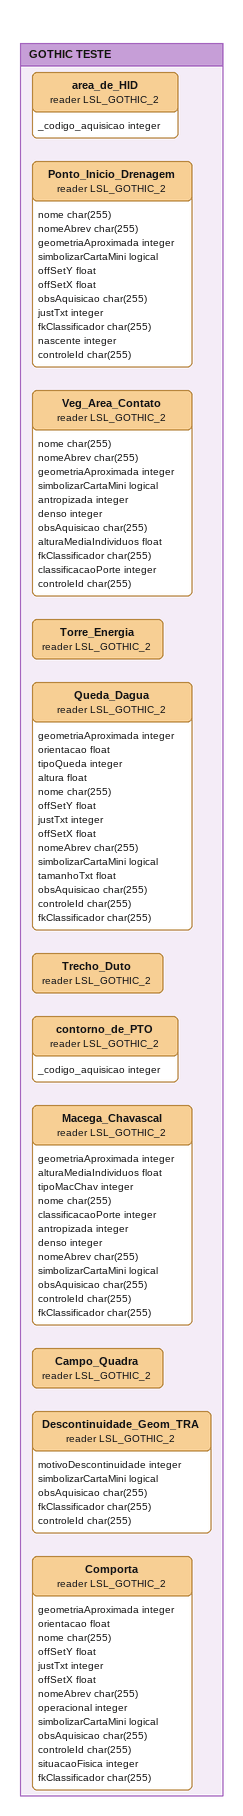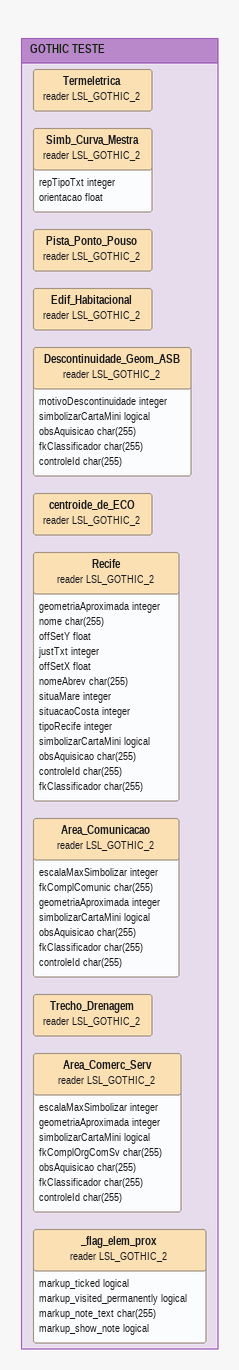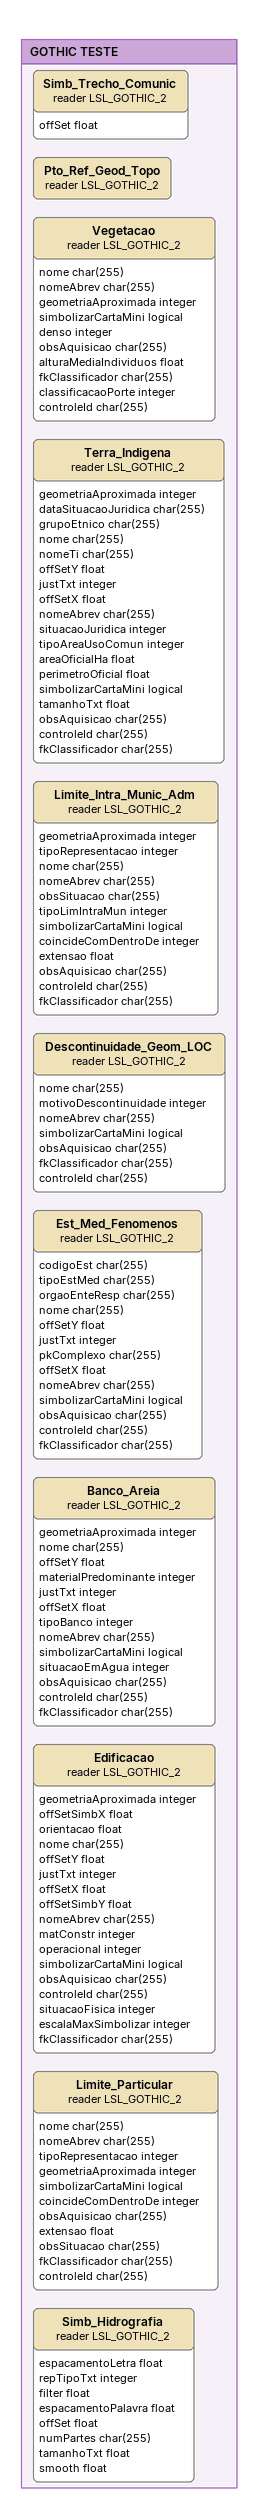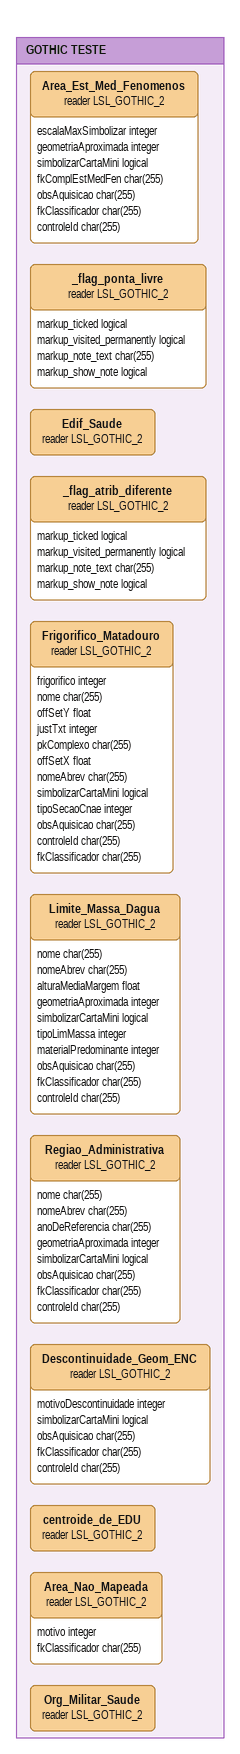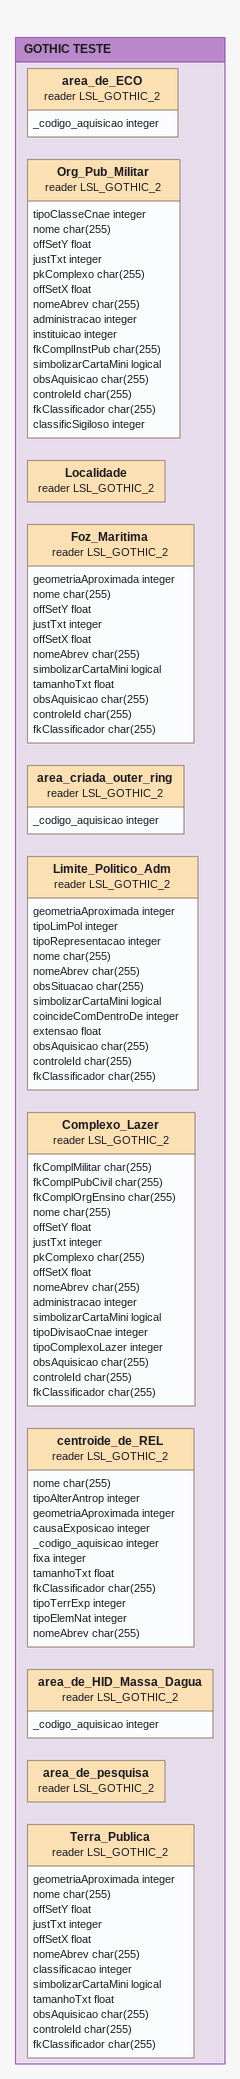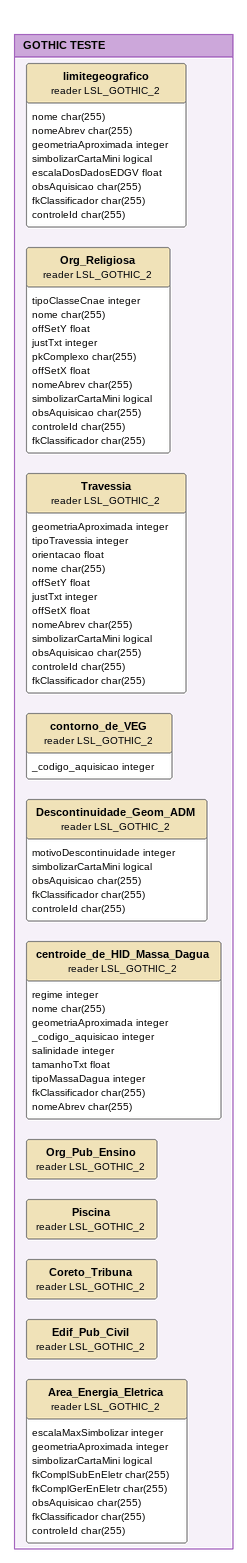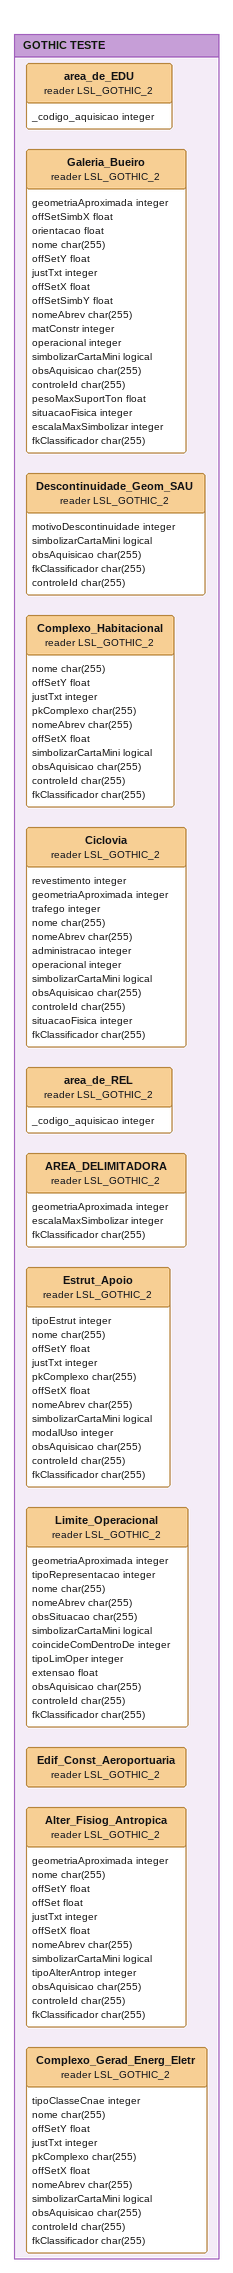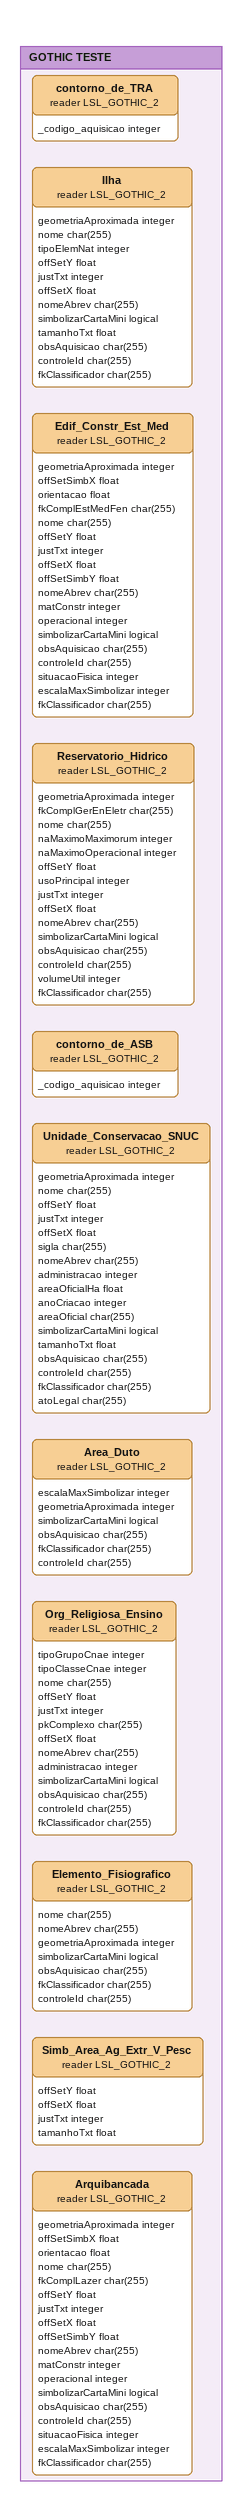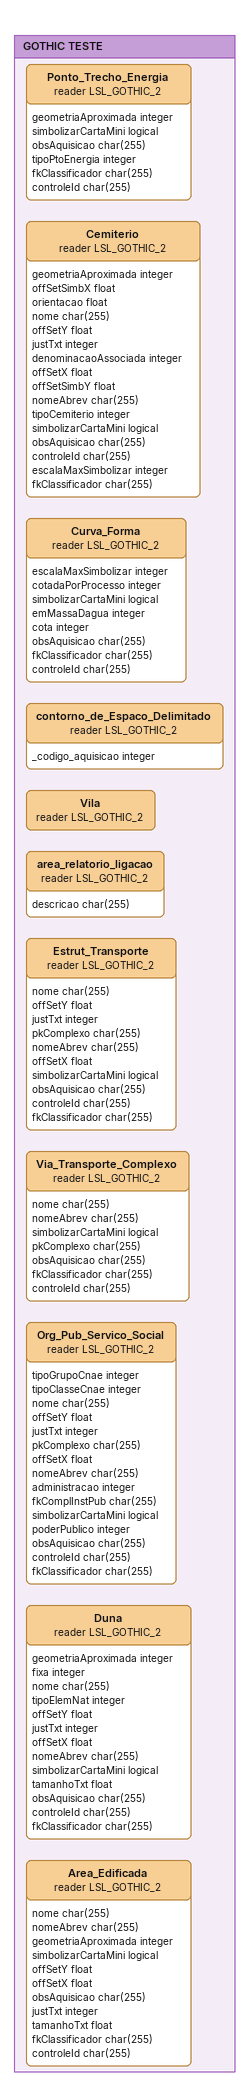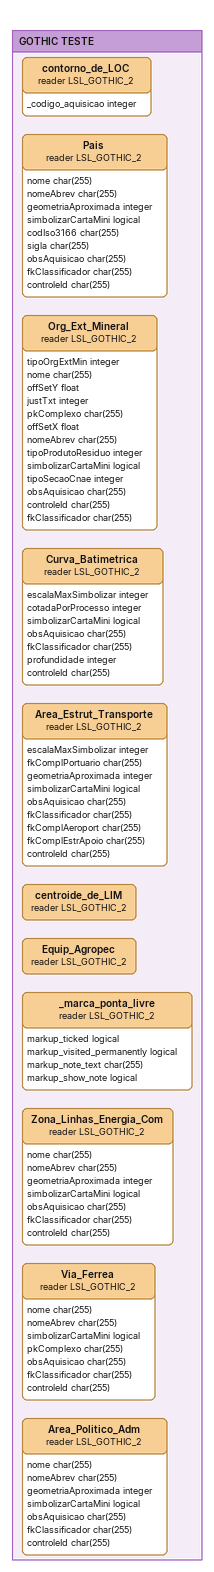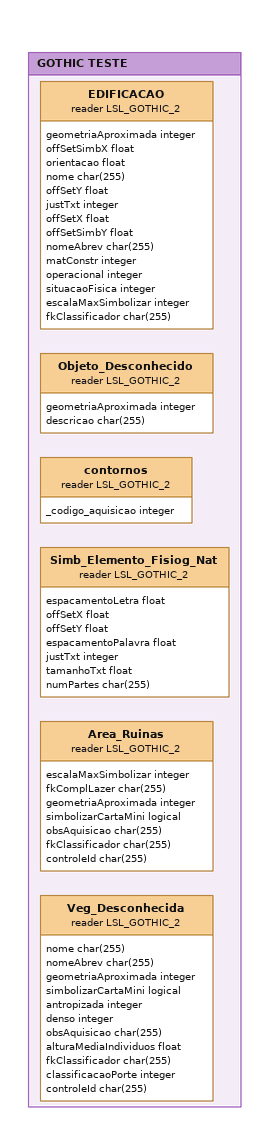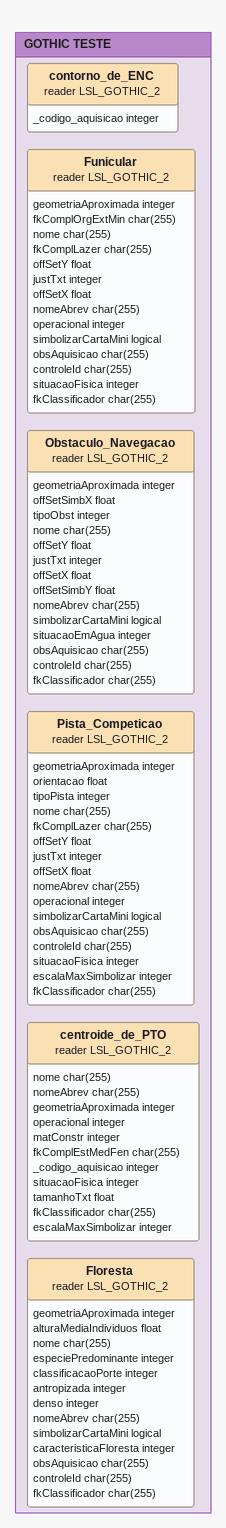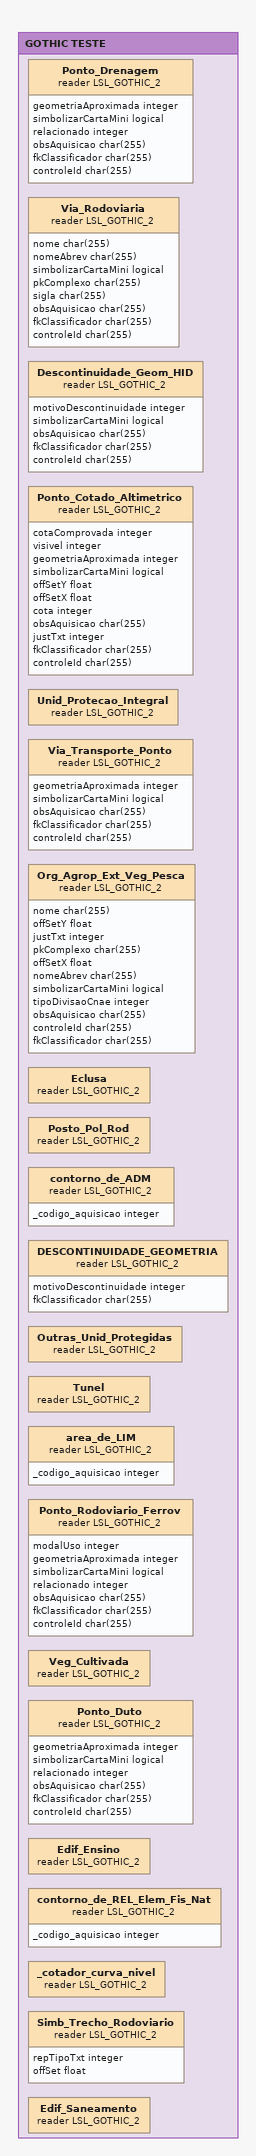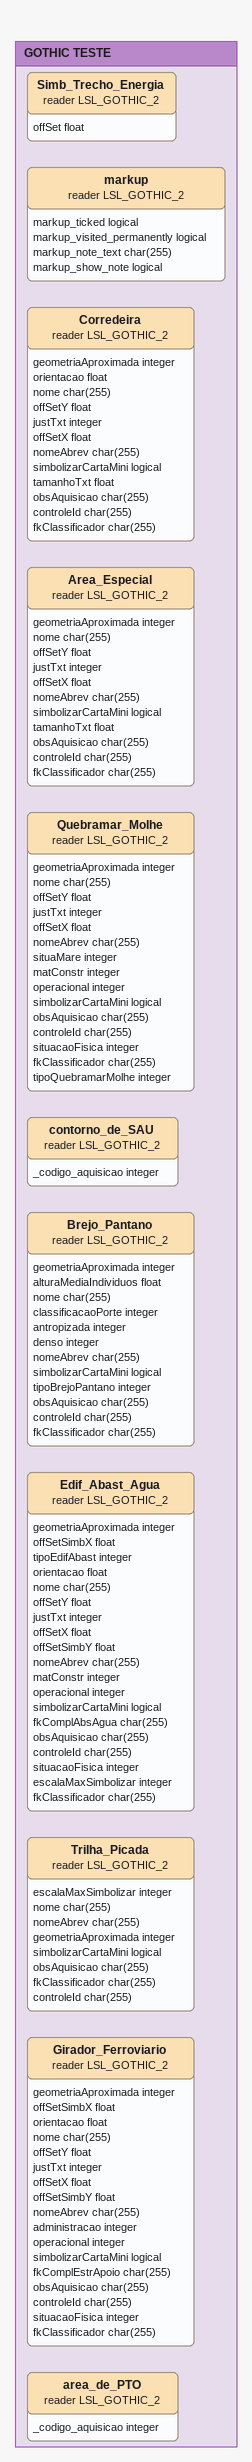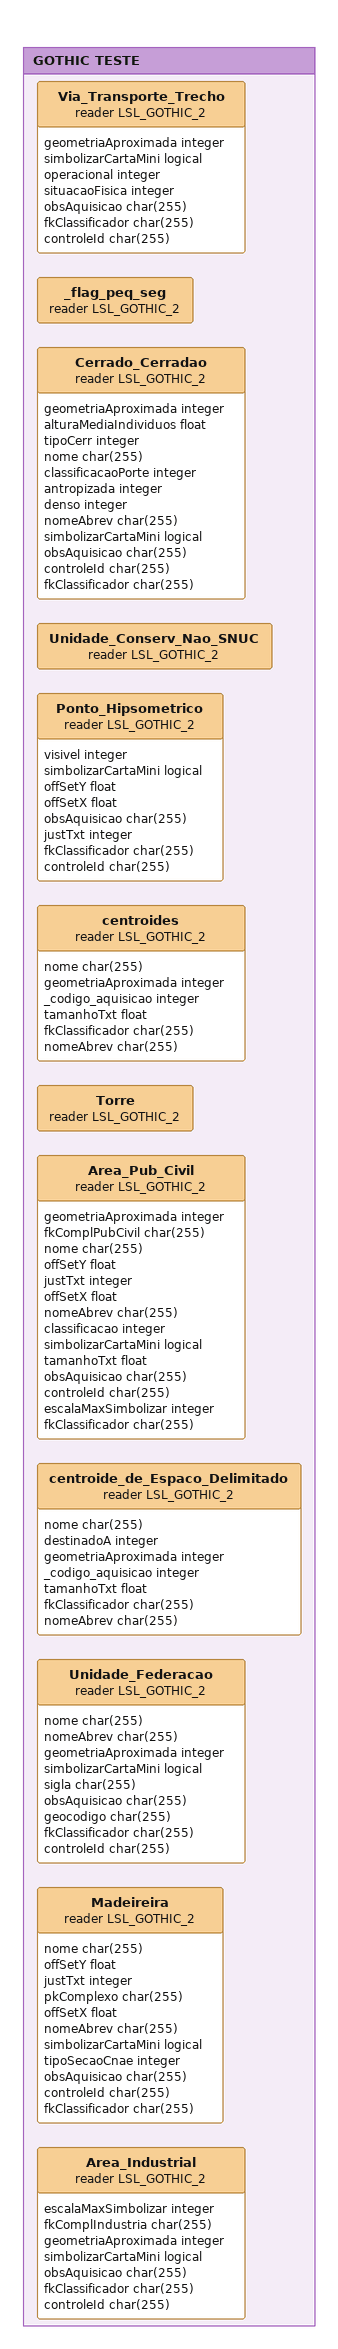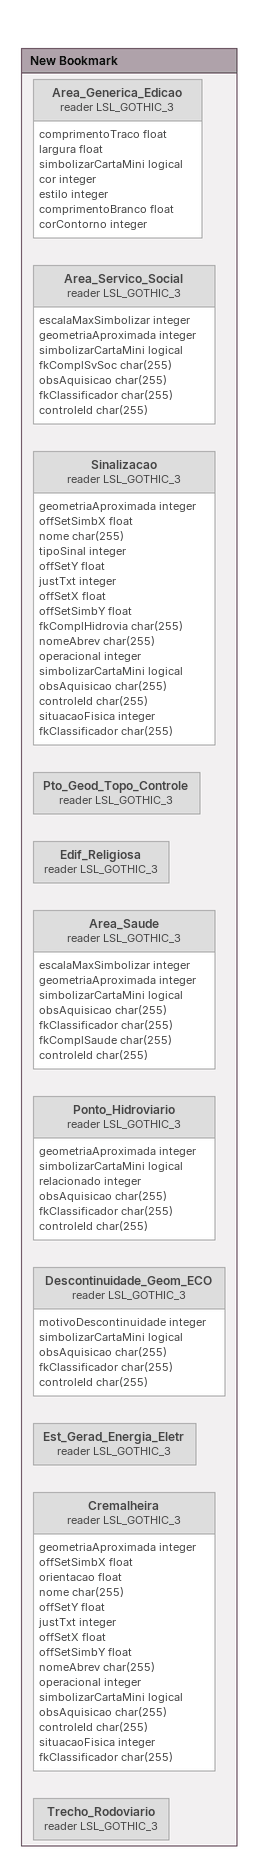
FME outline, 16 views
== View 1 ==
Bookmark: GOTHIC TESTE
area_de_HID (reader LSL_GOTHIC_2)
    attributes: _codigo_aquisicao integer
Ponto_Inicio_Drenagem (reader LSL_GOTHIC_2)
    attributes: nome char(255), nomeAbrev char(255), geometriaAproximada integer, simbolizarCartaMini logical, offSetY float, offSetX float, obsAquisicao char(255), justTxt integer, fkClassificador char(255), nascente integer, controleId char(255)
Veg_Area_Contato (reader LSL_GOTHIC_2)
    attributes: nome char(255), nomeAbrev char(255), geometriaAproximada integer, simbolizarCartaMini logical, antropizada integer, denso integer, obsAquisicao char(255), alturaMediaIndividuos float, fkClassificador char(255), classificacaoPorte integer, controleId char(255)
Torre_Energia (reader LSL_GOTHIC_2)
Queda_Dagua (reader LSL_GOTHIC_2)
    attributes: geometriaAproximada integer, orientacao float, tipoQueda integer, altura float, nome char(255), offSetY float, justTxt integer, offSetX float, nomeAbrev char(255), simbolizarCartaMini logical, tamanhoTxt float, obsAquisicao char(255), controleId char(255), fkClassificador char(255)
Trecho_Duto (reader LSL_GOTHIC_2)
contorno_de_PTO (reader LSL_GOTHIC_2)
    attributes: _codigo_aquisicao integer
Macega_Chavascal (reader LSL_GOTHIC_2)
    attributes: geometriaAproximada integer, alturaMediaIndividuos float, tipoMacChav integer, nome char(255), classificacaoPorte integer, antropizada integer, denso integer, nomeAbrev char(255), simbolizarCartaMini logical, obsAquisicao char(255), controleId char(255), fkClassificador char(255)
Campo_Quadra (reader LSL_GOTHIC_2)
Descontinuidade_Geom_TRA (reader LSL_GOTHIC_2)
    attributes: motivoDescontinuidade integer, simbolizarCartaMini logical, obsAquisicao char(255), fkClassificador char(255), controleId char(255)
Comporta (reader LSL_GOTHIC_2)
    attributes: geometriaAproximada integer, orientacao float, nome char(255), offSetY float, justTxt integer, offSetX float, nomeAbrev char(255), operacional integer, simbolizarCartaMini logical, obsAquisicao char(255), controleId char(255), situacaoFisica integer, fkClassificador char(255)

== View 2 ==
Bookmark: GOTHIC TESTE
Termeletrica (reader LSL_GOTHIC_2)
Simb_Curva_Mestra (reader LSL_GOTHIC_2)
    attributes: repTipoTxt integer, orientacao float
Pista_Ponto_Pouso (reader LSL_GOTHIC_2)
Edif_Habitacional (reader LSL_GOTHIC_2)
Descontinuidade_Geom_ASB (reader LSL_GOTHIC_2)
    attributes: motivoDescontinuidade integer, simbolizarCartaMini logical, obsAquisicao char(255), fkClassificador char(255), controleId char(255)
centroide_de_ECO (reader LSL_GOTHIC_2)
Recife (reader LSL_GOTHIC_2)
    attributes: geometriaAproximada integer, nome char(255), offSetY float, justTxt integer, offSetX float, nomeAbrev char(255), situaMare integer, situacaoCosta integer, tipoRecife integer, simbolizarCartaMini logical, obsAquisicao char(255), controleId char(255), fkClassificador char(255)
Area_Comunicacao (reader LSL_GOTHIC_2)
    attributes: escalaMaxSimbolizar integer, fkComplComunic char(255), geometriaAproximada integer, simbolizarCartaMini logical, obsAquisicao char(255), fkClassificador char(255), controleId char(255)
Trecho_Drenagem (reader LSL_GOTHIC_2)
Area_Comerc_Serv (reader LSL_GOTHIC_2)
    attributes: escalaMaxSimbolizar integer, geometriaAproximada integer, simbolizarCartaMini logical, fkComplOrgComSv char(255), obsAquisicao char(255), fkClassificador char(255), controleId char(255)
_flag_elem_prox (reader LSL_GOTHIC_2)
    attributes: markup_ticked logical, markup_visited_permanently logical, markup_note_text char(255), markup_show_note logical

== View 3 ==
Bookmark: GOTHIC TESTE
Simb_Trecho_Comunic (reader LSL_GOTHIC_2)
    attributes: offSet float
Pto_Ref_Geod_Topo (reader LSL_GOTHIC_2)
Vegetacao (reader LSL_GOTHIC_2)
    attributes: nome char(255), nomeAbrev char(255), geometriaAproximada integer, simbolizarCartaMini logical, denso integer, obsAquisicao char(255), alturaMediaIndividuos float, fkClassificador char(255), classificacaoPorte integer, controleId char(255)
Terra_Indigena (reader LSL_GOTHIC_2)
    attributes: geometriaAproximada integer, dataSituacaoJuridica char(255), grupoEtnico char(255), nome char(255), nomeTi char(255), offSetY float, justTxt integer, offSetX float, nomeAbrev char(255), situacaoJuridica integer, tipoAreaUsoComun integer, areaOficialHa float, perimetroOficial float, simbolizarCartaMini logical, tamanhoTxt float, obsAquisicao char(255), controleId char(255), fkClassificador char(255)
Limite_Intra_Munic_Adm (reader LSL_GOTHIC_2)
    attributes: geometriaAproximada integer, tipoRepresentacao integer, nome char(255), nomeAbrev char(255), obsSituacao char(255), tipoLimIntraMun integer, simbolizarCartaMini logical, coincideComDentroDe integer, extensao float, obsAquisicao char(255), controleId char(255), fkClassificador char(255)
Descontinuidade_Geom_LOC (reader LSL_GOTHIC_2)
    attributes: nome char(255), motivoDescontinuidade integer, nomeAbrev char(255), simbolizarCartaMini logical, obsAquisicao char(255), fkClassificador char(255), controleId char(255)
Est_Med_Fenomenos (reader LSL_GOTHIC_2)
    attributes: codigoEst char(255), tipoEstMed char(255), orgaoEnteResp char(255), nome char(255), offSetY float, justTxt integer, pkComplexo char(255), offSetX float, nomeAbrev char(255), simbolizarCartaMini logical, obsAquisicao char(255), controleId char(255), fkClassificador char(255)
Banco_Areia (reader LSL_GOTHIC_2)
    attributes: geometriaAproximada integer, nome char(255), offSetY float, materialPredominante integer, justTxt integer, offSetX float, tipoBanco integer, nomeAbrev char(255), simbolizarCartaMini logical, situacaoEmAgua integer, obsAquisicao char(255), controleId char(255), fkClassificador char(255)
Edificacao (reader LSL_GOTHIC_2)
    attributes: geometriaAproximada integer, offSetSimbX float, orientacao float, nome char(255), offSetY float, justTxt integer, offSetX float, offSetSimbY float, nomeAbrev char(255), matConstr integer, operacional integer, simbolizarCartaMini logical, obsAquisicao char(255), controleId char(255), situacaoFisica integer, escalaMaxSimbolizar integer, fkClassificador char(255)
Limite_Particular (reader LSL_GOTHIC_2)
    attributes: nome char(255), nomeAbrev char(255), tipoRepresentacao integer, geometriaAproximada integer, simbolizarCartaMini logical, coincideComDentroDe integer, obsAquisicao char(255), extensao float, obsSituacao char(255), fkClassificador char(255), controleId char(255)
Simb_Hidrografia (reader LSL_GOTHIC_2)
    attributes: espacamentoLetra float, repTipoTxt integer, filter float, espacamentoPalavra float, offSet float, numPartes char(255), tamanhoTxt float, smooth float

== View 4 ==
Bookmark: GOTHIC TESTE
Area_Est_Med_Fenomenos (reader LSL_GOTHIC_2)
    attributes: escalaMaxSimbolizar integer, geometriaAproximada integer, simbolizarCartaMini logical, fkComplEstMedFen char(255), obsAquisicao char(255), fkClassificador char(255), controleId char(255)
_flag_ponta_livre (reader LSL_GOTHIC_2)
    attributes: markup_ticked logical, markup_visited_permanently logical, markup_note_text char(255), markup_show_note logical
Edif_Saude (reader LSL_GOTHIC_2)
_flag_atrib_diferente (reader LSL_GOTHIC_2)
    attributes: markup_ticked logical, markup_visited_permanently logical, markup_note_text char(255), markup_show_note logical
Frigorifico_Matadouro (reader LSL_GOTHIC_2)
    attributes: frigorifico integer, nome char(255), offSetY float, justTxt integer, pkComplexo char(255), offSetX float, nomeAbrev char(255), simbolizarCartaMini logical, tipoSecaoCnae integer, obsAquisicao char(255), controleId char(255), fkClassificador char(255)
Limite_Massa_Dagua (reader LSL_GOTHIC_2)
    attributes: nome char(255), nomeAbrev char(255), alturaMediaMargem float, geometriaAproximada integer, simbolizarCartaMini logical, tipoLimMassa integer, materialPredominante integer, obsAquisicao char(255), fkClassificador char(255), controleId char(255)
Regiao_Administrativa (reader LSL_GOTHIC_2)
    attributes: nome char(255), nomeAbrev char(255), anoDeReferencia char(255), geometriaAproximada integer, simbolizarCartaMini logical, obsAquisicao char(255), fkClassificador char(255), controleId char(255)
Descontinuidade_Geom_ENC (reader LSL_GOTHIC_2)
    attributes: motivoDescontinuidade integer, simbolizarCartaMini logical, obsAquisicao char(255), fkClassificador char(255), controleId char(255)
centroide_de_EDU (reader LSL_GOTHIC_2)
Area_Nao_Mapeada (reader LSL_GOTHIC_2)
    attributes: motivo integer, fkClassificador char(255)
Org_Militar_Saude (reader LSL_GOTHIC_2)

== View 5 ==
Bookmark: GOTHIC TESTE
area_de_ECO (reader LSL_GOTHIC_2)
    attributes: _codigo_aquisicao integer
Org_Pub_Militar (reader LSL_GOTHIC_2)
    attributes: tipoClasseCnae integer, nome char(255), offSetY float, justTxt integer, pkComplexo char(255), offSetX float, nomeAbrev char(255), administracao integer, instituicao integer, fkComplInstPub char(255), simbolizarCartaMini logical, obsAquisicao char(255), controleId char(255), fkClassificador char(255), classificSigiloso integer
Localidade (reader LSL_GOTHIC_2)
Foz_Maritima (reader LSL_GOTHIC_2)
    attributes: geometriaAproximada integer, nome char(255), offSetY float, justTxt integer, offSetX float, nomeAbrev char(255), simbolizarCartaMini logical, tamanhoTxt float, obsAquisicao char(255), controleId char(255), fkClassificador char(255)
area_criada_outer_ring (reader LSL_GOTHIC_2)
    attributes: _codigo_aquisicao integer
Limite_Politico_Adm (reader LSL_GOTHIC_2)
    attributes: geometriaAproximada integer, tipoLimPol integer, tipoRepresentacao integer, nome char(255), nomeAbrev char(255), obsSituacao char(255), simbolizarCartaMini logical, coincideComDentroDe integer, extensao float, obsAquisicao char(255), controleId char(255), fkClassificador char(255)
Complexo_Lazer (reader LSL_GOTHIC_2)
    attributes: fkComplMilitar char(255), fkComplPubCivil char(255), fkComplOrgEnsino char(255), nome char(255), offSetY float, justTxt integer, pkComplexo char(255), offSetX float, nomeAbrev char(255), administracao integer, simbolizarCartaMini logical, tipoDivisaoCnae integer, tipoComplexoLazer integer, obsAquisicao char(255), controleId char(255), fkClassificador char(255)
centroide_de_REL (reader LSL_GOTHIC_2)
    attributes: nome char(255), tipoAlterAntrop integer, geometriaAproximada integer, causaExposicao integer, _codigo_aquisicao integer, fixa integer, tamanhoTxt float, fkClassificador char(255), tipoTerrExp integer, tipoElemNat integer, nomeAbrev char(255)
area_de_HID_Massa_Dagua (reader LSL_GOTHIC_2)
    attributes: _codigo_aquisicao integer
area_de_pesquisa (reader LSL_GOTHIC_2)
Terra_Publica (reader LSL_GOTHIC_2)
    attributes: geometriaAproximada integer, nome char(255), offSetY float, justTxt integer, offSetX float, nomeAbrev char(255), classificacao integer, simbolizarCartaMini logical, tamanhoTxt float, obsAquisicao char(255), controleId char(255), fkClassificador char(255)

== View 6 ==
Bookmark: GOTHIC TESTE
limitegeografico (reader LSL_GOTHIC_2)
    attributes: nome char(255), nomeAbrev char(255), geometriaAproximada integer, simbolizarCartaMini logical, escalaDosDadosEDGV float, obsAquisicao char(255), fkClassificador char(255), controleId char(255)
Org_Religiosa (reader LSL_GOTHIC_2)
    attributes: tipoClasseCnae integer, nome char(255), offSetY float, justTxt integer, pkComplexo char(255), offSetX float, nomeAbrev char(255), simbolizarCartaMini logical, obsAquisicao char(255), controleId char(255), fkClassificador char(255)
Travessia (reader LSL_GOTHIC_2)
    attributes: geometriaAproximada integer, tipoTravessia integer, orientacao float, nome char(255), offSetY float, justTxt integer, offSetX float, nomeAbrev char(255), simbolizarCartaMini logical, obsAquisicao char(255), controleId char(255), fkClassificador char(255)
contorno_de_VEG (reader LSL_GOTHIC_2)
    attributes: _codigo_aquisicao integer
Descontinuidade_Geom_ADM (reader LSL_GOTHIC_2)
    attributes: motivoDescontinuidade integer, simbolizarCartaMini logical, obsAquisicao char(255), fkClassificador char(255), controleId char(255)
centroide_de_HID_Massa_Dagua (reader LSL_GOTHIC_2)
    attributes: regime integer, nome char(255), geometriaAproximada integer, _codigo_aquisicao integer, salinidade integer, tamanhoTxt float, tipoMassaDagua integer, fkClassificador char(255), nomeAbrev char(255)
Org_Pub_Ensino (reader LSL_GOTHIC_2)
Piscina (reader LSL_GOTHIC_2)
Coreto_Tribuna (reader LSL_GOTHIC_2)
Edif_Pub_Civil (reader LSL_GOTHIC_2)
Area_Energia_Eletrica (reader LSL_GOTHIC_2)
    attributes: escalaMaxSimbolizar integer, geometriaAproximada integer, simbolizarCartaMini logical, fkComplSubEnEletr char(255), fkComplGerEnEletr char(255), obsAquisicao char(255), fkClassificador char(255), controleId char(255)

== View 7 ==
Bookmark: GOTHIC TESTE
area_de_EDU (reader LSL_GOTHIC_2)
    attributes: _codigo_aquisicao integer
Galeria_Bueiro (reader LSL_GOTHIC_2)
    attributes: geometriaAproximada integer, offSetSimbX float, orientacao float, nome char(255), offSetY float, justTxt integer, offSetX float, offSetSimbY float, nomeAbrev char(255), matConstr integer, operacional integer, simbolizarCartaMini logical, obsAquisicao char(255), controleId char(255), pesoMaxSuportTon float, situacaoFisica integer, escalaMaxSimbolizar integer, fkClassificador char(255)
Descontinuidade_Geom_SAU (reader LSL_GOTHIC_2)
    attributes: motivoDescontinuidade integer, simbolizarCartaMini logical, obsAquisicao char(255), fkClassificador char(255), controleId char(255)
Complexo_Habitacional (reader LSL_GOTHIC_2)
    attributes: nome char(255), offSetY float, justTxt integer, pkComplexo char(255), nomeAbrev char(255), offSetX float, simbolizarCartaMini logical, obsAquisicao char(255), controleId char(255), fkClassificador char(255)
Ciclovia (reader LSL_GOTHIC_2)
    attributes: revestimento integer, geometriaAproximada integer, trafego integer, nome char(255), nomeAbrev char(255), administracao integer, operacional integer, simbolizarCartaMini logical, obsAquisicao char(255), controleId char(255), situacaoFisica integer, fkClassificador char(255)
area_de_REL (reader LSL_GOTHIC_2)
    attributes: _codigo_aquisicao integer
AREA_DELIMITADORA (reader LSL_GOTHIC_2)
    attributes: geometriaAproximada integer, escalaMaxSimbolizar integer, fkClassificador char(255)
Estrut_Apoio (reader LSL_GOTHIC_2)
    attributes: tipoEstrut integer, nome char(255), offSetY float, justTxt integer, pkComplexo char(255), offSetX float, nomeAbrev char(255), simbolizarCartaMini logical, modalUso integer, obsAquisicao char(255), controleId char(255), fkClassificador char(255)
Limite_Operacional (reader LSL_GOTHIC_2)
    attributes: geometriaAproximada integer, tipoRepresentacao integer, nome char(255), nomeAbrev char(255), obsSituacao char(255), simbolizarCartaMini logical, coincideComDentroDe integer, tipoLimOper integer, extensao float, obsAquisicao char(255), controleId char(255), fkClassificador char(255)
Edif_Const_Aeroportuaria (reader LSL_GOTHIC_2)
Alter_Fisiog_Antropica (reader LSL_GOTHIC_2)
    attributes: geometriaAproximada integer, nome char(255), offSetY float, offSet float, justTxt integer, offSetX float, nomeAbrev char(255), simbolizarCartaMini logical, tipoAlterAntrop integer, obsAquisicao char(255), controleId char(255), fkClassificador char(255)
Complexo_Gerad_Energ_Eletr (reader LSL_GOTHIC_2)
    attributes: tipoClasseCnae integer, nome char(255), offSetY float, justTxt integer, pkComplexo char(255), offSetX float, nomeAbrev char(255), simbolizarCartaMini logical, obsAquisicao char(255), controleId char(255), fkClassificador char(255)

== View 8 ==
Bookmark: GOTHIC TESTE
contorno_de_TRA (reader LSL_GOTHIC_2)
    attributes: _codigo_aquisicao integer
Ilha (reader LSL_GOTHIC_2)
    attributes: geometriaAproximada integer, nome char(255), tipoElemNat integer, offSetY float, justTxt integer, offSetX float, nomeAbrev char(255), simbolizarCartaMini logical, tamanhoTxt float, obsAquisicao char(255), controleId char(255), fkClassificador char(255)
Edif_Constr_Est_Med (reader LSL_GOTHIC_2)
    attributes: geometriaAproximada integer, offSetSimbX float, orientacao float, fkComplEstMedFen char(255), nome char(255), offSetY float, justTxt integer, offSetX float, offSetSimbY float, nomeAbrev char(255), matConstr integer, operacional integer, simbolizarCartaMini logical, obsAquisicao char(255), controleId char(255), situacaoFisica integer, escalaMaxSimbolizar integer, fkClassificador char(255)
Reservatorio_Hidrico (reader LSL_GOTHIC_2)
    attributes: geometriaAproximada integer, fkComplGerEnEletr char(255), nome char(255), naMaximoMaximorum integer, naMaximoOperacional integer, offSetY float, usoPrincipal integer, justTxt integer, offSetX float, nomeAbrev char(255), simbolizarCartaMini logical, obsAquisicao char(255), controleId char(255), volumeUtil integer, fkClassificador char(255)
contorno_de_ASB (reader LSL_GOTHIC_2)
    attributes: _codigo_aquisicao integer
Unidade_Conservacao_SNUC (reader LSL_GOTHIC_2)
    attributes: geometriaAproximada integer, nome char(255), offSetY float, justTxt integer, offSetX float, sigla char(255), nomeAbrev char(255), administracao integer, areaOficialHa float, anoCriacao integer, areaOficial char(255), simbolizarCartaMini logical, tamanhoTxt float, obsAquisicao char(255), controleId char(255), fkClassificador char(255), atoLegal char(255)
Area_Duto (reader LSL_GOTHIC_2)
    attributes: escalaMaxSimbolizar integer, geometriaAproximada integer, simbolizarCartaMini logical, obsAquisicao char(255), fkClassificador char(255), controleId char(255)
Org_Religiosa_Ensino (reader LSL_GOTHIC_2)
    attributes: tipoGrupoCnae integer, tipoClasseCnae integer, nome char(255), offSetY float, justTxt integer, pkComplexo char(255), offSetX float, nomeAbrev char(255), administracao integer, simbolizarCartaMini logical, obsAquisicao char(255), controleId char(255), fkClassificador char(255)
Elemento_Fisiografico (reader LSL_GOTHIC_2)
    attributes: nome char(255), nomeAbrev char(255), geometriaAproximada integer, simbolizarCartaMini logical, obsAquisicao char(255), fkClassificador char(255), controleId char(255)
Simb_Area_Ag_Extr_V_Pesc (reader LSL_GOTHIC_2)
    attributes: offSetY float, offSetX float, justTxt integer, tamanhoTxt float
Arquibancada (reader LSL_GOTHIC_2)
    attributes: geometriaAproximada integer, offSetSimbX float, orientacao float, nome char(255), fkComplLazer char(255), offSetY float, justTxt integer, offSetX float, offSetSimbY float, nomeAbrev char(255), matConstr integer, operacional integer, simbolizarCartaMini logical, obsAquisicao char(255), controleId char(255), situacaoFisica integer, escalaMaxSimbolizar integer, fkClassificador char(255)

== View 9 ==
Bookmark: GOTHIC TESTE
Ponto_Trecho_Energia (reader LSL_GOTHIC_2)
    attributes: geometriaAproximada integer, simbolizarCartaMini logical, obsAquisicao char(255), tipoPtoEnergia integer, fkClassificador char(255), controleId char(255)
Cemiterio (reader LSL_GOTHIC_2)
    attributes: geometriaAproximada integer, offSetSimbX float, orientacao float, nome char(255), offSetY float, justTxt integer, denominacaoAssociada integer, offSetX float, offSetSimbY float, nomeAbrev char(255), tipoCemiterio integer, simbolizarCartaMini logical, obsAquisicao char(255), controleId char(255), escalaMaxSimbolizar integer, fkClassificador char(255)
Curva_Forma (reader LSL_GOTHIC_2)
    attributes: escalaMaxSimbolizar integer, cotadaPorProcesso integer, simbolizarCartaMini logical, emMassaDagua integer, cota integer, obsAquisicao char(255), fkClassificador char(255), controleId char(255)
contorno_de_Espaco_Delimitado (reader LSL_GOTHIC_2)
    attributes: _codigo_aquisicao integer
Vila (reader LSL_GOTHIC_2)
area_relatorio_ligacao (reader LSL_GOTHIC_2)
    attributes: descricao char(255)
Estrut_Transporte (reader LSL_GOTHIC_2)
    attributes: nome char(255), offSetY float, justTxt integer, pkComplexo char(255), nomeAbrev char(255), offSetX float, simbolizarCartaMini logical, obsAquisicao char(255), controleId char(255), fkClassificador char(255)
Via_Transporte_Complexo (reader LSL_GOTHIC_2)
    attributes: nome char(255), nomeAbrev char(255), simbolizarCartaMini logical, pkComplexo char(255), obsAquisicao char(255), fkClassificador char(255), controleId char(255)
Org_Pub_Servico_Social (reader LSL_GOTHIC_2)
    attributes: tipoGrupoCnae integer, tipoClasseCnae integer, nome char(255), offSetY float, justTxt integer, pkComplexo char(255), offSetX float, nomeAbrev char(255), administracao integer, fkComplInstPub char(255), simbolizarCartaMini logical, poderPublico integer, obsAquisicao char(255), controleId char(255), fkClassificador char(255)
Duna (reader LSL_GOTHIC_2)
    attributes: geometriaAproximada integer, fixa integer, nome char(255), tipoElemNat integer, offSetY float, justTxt integer, offSetX float, nomeAbrev char(255), simbolizarCartaMini logical, tamanhoTxt float, obsAquisicao char(255), controleId char(255), fkClassificador char(255)
Area_Edificada (reader LSL_GOTHIC_2)
    attributes: nome char(255), nomeAbrev char(255), geometriaAproximada integer, simbolizarCartaMini logical, offSetY float, offSetX float, obsAquisicao char(255), justTxt integer, tamanhoTxt float, fkClassificador char(255), controleId char(255)

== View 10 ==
Bookmark: GOTHIC TESTE
contorno_de_LOC (reader LSL_GOTHIC_2)
    attributes: _codigo_aquisicao integer
Pais (reader LSL_GOTHIC_2)
    attributes: nome char(255), nomeAbrev char(255), geometriaAproximada integer, simbolizarCartaMini logical, codIso3166 char(255), sigla char(255), obsAquisicao char(255), fkClassificador char(255), controleId char(255)
Org_Ext_Mineral (reader LSL_GOTHIC_2)
    attributes: tipoOrgExtMin integer, nome char(255), offSetY float, justTxt integer, pkComplexo char(255), offSetX float, nomeAbrev char(255), tipoProdutoResiduo integer, simbolizarCartaMini logical, tipoSecaoCnae integer, obsAquisicao char(255), controleId char(255), fkClassificador char(255)
Curva_Batimetrica (reader LSL_GOTHIC_2)
    attributes: escalaMaxSimbolizar integer, cotadaPorProcesso integer, simbolizarCartaMini logical, obsAquisicao char(255), fkClassificador char(255), profundidade integer, controleId char(255)
Area_Estrut_Transporte (reader LSL_GOTHIC_2)
    attributes: escalaMaxSimbolizar integer, fkComplPortuario char(255), geometriaAproximada integer, simbolizarCartaMini logical, obsAquisicao char(255), fkClassificador char(255), fkComplAeroport char(255), fkComplEstrApoio char(255), controleId char(255)
centroide_de_LIM (reader LSL_GOTHIC_2)
Equip_Agropec (reader LSL_GOTHIC_2)
_marca_ponta_livre (reader LSL_GOTHIC_2)
    attributes: markup_ticked logical, markup_visited_permanently logical, markup_note_text char(255), markup_show_note logical
Zona_Linhas_Energia_Com (reader LSL_GOTHIC_2)
    attributes: nome char(255), nomeAbrev char(255), geometriaAproximada integer, simbolizarCartaMini logical, obsAquisicao char(255), fkClassificador char(255), controleId char(255)
Via_Ferrea (reader LSL_GOTHIC_2)
    attributes: nome char(255), nomeAbrev char(255), simbolizarCartaMini logical, pkComplexo char(255), obsAquisicao char(255), fkClassificador char(255), controleId char(255)
Area_Politico_Adm (reader LSL_GOTHIC_2)
    attributes: nome char(255), nomeAbrev char(255), geometriaAproximada integer, simbolizarCartaMini logical, obsAquisicao char(255), fkClassificador char(255), controleId char(255)

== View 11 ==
Bookmark: GOTHIC TESTE
EDIFICACAO (reader LSL_GOTHIC_2)
    attributes: geometriaAproximada integer, offSetSimbX float, orientacao float, nome char(255), offSetY float, justTxt integer, offSetX float, offSetSimbY float, nomeAbrev char(255), matConstr integer, operacional integer, situacaoFisica integer, escalaMaxSimbolizar integer, fkClassificador char(255)
Objeto_Desconhecido (reader LSL_GOTHIC_2)
    attributes: geometriaAproximada integer, descricao char(255)
contornos (reader LSL_GOTHIC_2)
    attributes: _codigo_aquisicao integer
Simb_Elemento_Fisiog_Nat (reader LSL_GOTHIC_2)
    attributes: espacamentoLetra float, offSetX float, offSetY float, espacamentoPalavra float, justTxt integer, tamanhoTxt float, numPartes char(255)
Area_Ruinas (reader LSL_GOTHIC_2)
    attributes: escalaMaxSimbolizar integer, fkComplLazer char(255), geometriaAproximada integer, simbolizarCartaMini logical, obsAquisicao char(255), fkClassificador char(255), controleId char(255)
Veg_Desconhecida (reader LSL_GOTHIC_2)
    attributes: nome char(255), nomeAbrev char(255), geometriaAproximada integer, simbolizarCartaMini logical, antropizada integer, denso integer, obsAquisicao char(255), alturaMediaIndividuos float, fkClassificador char(255), classificacaoPorte integer, controleId char(255)

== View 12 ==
Bookmark: GOTHIC TESTE
contorno_de_ENC (reader LSL_GOTHIC_2)
    attributes: _codigo_aquisicao integer
Funicular (reader LSL_GOTHIC_2)
    attributes: geometriaAproximada integer, fkComplOrgExtMin char(255), nome char(255), fkComplLazer char(255), offSetY float, justTxt integer, offSetX float, nomeAbrev char(255), operacional integer, simbolizarCartaMini logical, obsAquisicao char(255), controleId char(255), situacaoFisica integer, fkClassificador char(255)
Obstaculo_Navegacao (reader LSL_GOTHIC_2)
    attributes: geometriaAproximada integer, offSetSimbX float, tipoObst integer, nome char(255), offSetY float, justTxt integer, offSetX float, offSetSimbY float, nomeAbrev char(255), simbolizarCartaMini logical, situacaoEmAgua integer, obsAquisicao char(255), controleId char(255), fkClassificador char(255)
Pista_Competicao (reader LSL_GOTHIC_2)
    attributes: geometriaAproximada integer, orientacao float, tipoPista integer, nome char(255), fkComplLazer char(255), offSetY float, justTxt integer, offSetX float, nomeAbrev char(255), operacional integer, simbolizarCartaMini logical, obsAquisicao char(255), controleId char(255), situacaoFisica integer, escalaMaxSimbolizar integer, fkClassificador char(255)
centroide_de_PTO (reader LSL_GOTHIC_2)
    attributes: nome char(255), nomeAbrev char(255), geometriaAproximada integer, operacional integer, matConstr integer, fkComplEstMedFen char(255), _codigo_aquisicao integer, situacaoFisica integer, tamanhoTxt float, fkClassificador char(255), escalaMaxSimbolizar integer
Floresta (reader LSL_GOTHIC_2)
    attributes: geometriaAproximada integer, alturaMediaIndividuos float, nome char(255), especiePredominante integer, classificacaoPorte integer, antropizada integer, denso integer, nomeAbrev char(255), simbolizarCartaMini logical, caracteristicaFloresta integer, obsAquisicao char(255), controleId char(255), fkClassificador char(255)

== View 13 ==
Bookmark: GOTHIC TESTE
Ponto_Drenagem (reader LSL_GOTHIC_2)
    attributes: geometriaAproximada integer, simbolizarCartaMini logical, relacionado integer, obsAquisicao char(255), fkClassificador char(255), controleId char(255)
Via_Rodoviaria (reader LSL_GOTHIC_2)
    attributes: nome char(255), nomeAbrev char(255), simbolizarCartaMini logical, pkComplexo char(255), sigla char(255), obsAquisicao char(255), fkClassificador char(255), controleId char(255)
Descontinuidade_Geom_HID (reader LSL_GOTHIC_2)
    attributes: motivoDescontinuidade integer, simbolizarCartaMini logical, obsAquisicao char(255), fkClassificador char(255), controleId char(255)
Ponto_Cotado_Altimetrico (reader LSL_GOTHIC_2)
    attributes: cotaComprovada integer, visivel integer, geometriaAproximada integer, simbolizarCartaMini logical, offSetY float, offSetX float, cota integer, obsAquisicao char(255), justTxt integer, fkClassificador char(255), controleId char(255)
Unid_Protecao_Integral (reader LSL_GOTHIC_2)
Via_Transporte_Ponto (reader LSL_GOTHIC_2)
    attributes: geometriaAproximada integer, simbolizarCartaMini logical, obsAquisicao char(255), fkClassificador char(255), controleId char(255)
Org_Agrop_Ext_Veg_Pesca (reader LSL_GOTHIC_2)
    attributes: nome char(255), offSetY float, justTxt integer, pkComplexo char(255), offSetX float, nomeAbrev char(255), simbolizarCartaMini logical, tipoDivisaoCnae integer, obsAquisicao char(255), controleId char(255), fkClassificador char(255)
Eclusa (reader LSL_GOTHIC_2)
Posto_Pol_Rod (reader LSL_GOTHIC_2)
contorno_de_ADM (reader LSL_GOTHIC_2)
    attributes: _codigo_aquisicao integer
DESCONTINUIDADE_GEOMETRIA (reader LSL_GOTHIC_2)
    attributes: motivoDescontinuidade integer, fkClassificador char(255)
Outras_Unid_Protegidas (reader LSL_GOTHIC_2)
Tunel (reader LSL_GOTHIC_2)
area_de_LIM (reader LSL_GOTHIC_2)
    attributes: _codigo_aquisicao integer
Ponto_Rodoviario_Ferrov (reader LSL_GOTHIC_2)
    attributes: modalUso integer, geometriaAproximada integer, simbolizarCartaMini logical, relacionado integer, obsAquisicao char(255), fkClassificador char(255), controleId char(255)
Veg_Cultivada (reader LSL_GOTHIC_2)
Ponto_Duto (reader LSL_GOTHIC_2)
    attributes: geometriaAproximada integer, simbolizarCartaMini logical, relacionado integer, obsAquisicao char(255), fkClassificador char(255), controleId char(255)
Edif_Ensino (reader LSL_GOTHIC_2)
contorno_de_REL_Elem_Fis_Nat (reader LSL_GOTHIC_2)
    attributes: _codigo_aquisicao integer
_cotador_curva_nivel (reader LSL_GOTHIC_2)
Simb_Trecho_Rodoviario (reader LSL_GOTHIC_2)
    attributes: repTipoTxt integer, offSet float
Edif_Saneamento (reader LSL_GOTHIC_2)

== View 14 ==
Bookmark: GOTHIC TESTE
Simb_Trecho_Energia (reader LSL_GOTHIC_2)
    attributes: offSet float
markup (reader LSL_GOTHIC_2)
    attributes: markup_ticked logical, markup_visited_permanently logical, markup_note_text char(255), markup_show_note logical
Corredeira (reader LSL_GOTHIC_2)
    attributes: geometriaAproximada integer, orientacao float, nome char(255), offSetY float, justTxt integer, offSetX float, nomeAbrev char(255), simbolizarCartaMini logical, tamanhoTxt float, obsAquisicao char(255), controleId char(255), fkClassificador char(255)
Area_Especial (reader LSL_GOTHIC_2)
    attributes: geometriaAproximada integer, nome char(255), offSetY float, justTxt integer, offSetX float, nomeAbrev char(255), simbolizarCartaMini logical, tamanhoTxt float, obsAquisicao char(255), controleId char(255), fkClassificador char(255)
Quebramar_Molhe (reader LSL_GOTHIC_2)
    attributes: geometriaAproximada integer, nome char(255), offSetY float, justTxt integer, offSetX float, nomeAbrev char(255), situaMare integer, matConstr integer, operacional integer, simbolizarCartaMini logical, obsAquisicao char(255), controleId char(255), situacaoFisica integer, fkClassificador char(255), tipoQuebramarMolhe integer
contorno_de_SAU (reader LSL_GOTHIC_2)
    attributes: _codigo_aquisicao integer
Brejo_Pantano (reader LSL_GOTHIC_2)
    attributes: geometriaAproximada integer, alturaMediaIndividuos float, nome char(255), classificacaoPorte integer, antropizada integer, denso integer, nomeAbrev char(255), simbolizarCartaMini logical, tipoBrejoPantano integer, obsAquisicao char(255), controleId char(255), fkClassificador char(255)
Edif_Abast_Agua (reader LSL_GOTHIC_2)
    attributes: geometriaAproximada integer, offSetSimbX float, tipoEdifAbast integer, orientacao float, nome char(255), offSetY float, justTxt integer, offSetX float, offSetSimbY float, nomeAbrev char(255), matConstr integer, operacional integer, simbolizarCartaMini logical, fkComplAbsAgua char(255), obsAquisicao char(255), controleId char(255), situacaoFisica integer, escalaMaxSimbolizar integer, fkClassificador char(255)
Trilha_Picada (reader LSL_GOTHIC_2)
    attributes: escalaMaxSimbolizar integer, nome char(255), nomeAbrev char(255), geometriaAproximada integer, simbolizarCartaMini logical, obsAquisicao char(255), fkClassificador char(255), controleId char(255)
Girador_Ferroviario (reader LSL_GOTHIC_2)
    attributes: geometriaAproximada integer, offSetSimbX float, orientacao float, nome char(255), offSetY float, justTxt integer, offSetX float, offSetSimbY float, nomeAbrev char(255), administracao integer, operacional integer, simbolizarCartaMini logical, fkComplEstrApoio char(255), obsAquisicao char(255), controleId char(255), situacaoFisica integer, fkClassificador char(255)
area_de_PTO (reader LSL_GOTHIC_2)
    attributes: _codigo_aquisicao integer

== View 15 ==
Bookmark: GOTHIC TESTE
Via_Transporte_Trecho (reader LSL_GOTHIC_2)
    attributes: geometriaAproximada integer, simbolizarCartaMini logical, operacional integer, situacaoFisica integer, obsAquisicao char(255), fkClassificador char(255), controleId char(255)
_flag_peq_seg (reader LSL_GOTHIC_2)
Cerrado_Cerradao (reader LSL_GOTHIC_2)
    attributes: geometriaAproximada integer, alturaMediaIndividuos float, tipoCerr integer, nome char(255), classificacaoPorte integer, antropizada integer, denso integer, nomeAbrev char(255), simbolizarCartaMini logical, obsAquisicao char(255), controleId char(255), fkClassificador char(255)
Unidade_Conserv_Nao_SNUC (reader LSL_GOTHIC_2)
Ponto_Hipsometrico (reader LSL_GOTHIC_2)
    attributes: visivel integer, simbolizarCartaMini logical, offSetY float, offSetX float, obsAquisicao char(255), justTxt integer, fkClassificador char(255), controleId char(255)
centroides (reader LSL_GOTHIC_2)
    attributes: nome char(255), geometriaAproximada integer, _codigo_aquisicao integer, tamanhoTxt float, fkClassificador char(255), nomeAbrev char(255)
Torre (reader LSL_GOTHIC_2)
Area_Pub_Civil (reader LSL_GOTHIC_2)
    attributes: geometriaAproximada integer, fkComplPubCivil char(255), nome char(255), offSetY float, justTxt integer, offSetX float, nomeAbrev char(255), classificacao integer, simbolizarCartaMini logical, tamanhoTxt float, obsAquisicao char(255), controleId char(255), escalaMaxSimbolizar integer, fkClassificador char(255)
centroide_de_Espaco_Delimitado (reader LSL_GOTHIC_2)
    attributes: nome char(255), destinadoA integer, geometriaAproximada integer, _codigo_aquisicao integer, tamanhoTxt float, fkClassificador char(255), nomeAbrev char(255)
Unidade_Federacao (reader LSL_GOTHIC_2)
    attributes: nome char(255), nomeAbrev char(255), geometriaAproximada integer, simbolizarCartaMini logical, sigla char(255), obsAquisicao char(255), geocodigo char(255), fkClassificador char(255), controleId char(255)
Madeireira (reader LSL_GOTHIC_2)
    attributes: nome char(255), offSetY float, justTxt integer, pkComplexo char(255), offSetX float, nomeAbrev char(255), simbolizarCartaMini logical, tipoSecaoCnae integer, obsAquisicao char(255), controleId char(255), fkClassificador char(255)
Area_Industrial (reader LSL_GOTHIC_2)
    attributes: escalaMaxSimbolizar integer, fkComplIndustria char(255), geometriaAproximada integer, simbolizarCartaMini logical, obsAquisicao char(255), fkClassificador char(255), controleId char(255)

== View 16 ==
Bookmark: New Bookmark
Area_Generica_Edicao (reader LSL_GOTHIC_3) [off]
    attributes: comprimentoTraco float, largura float, simbolizarCartaMini logical, cor integer, estilo integer, comprimentoBranco float, corContorno integer
Area_Servico_Social (reader LSL_GOTHIC_3) [off]
    attributes: escalaMaxSimbolizar integer, geometriaAproximada integer, simbolizarCartaMini logical, fkComplSvSoc char(255), obsAquisicao char(255), fkClassificador char(255), controleId char(255)
Sinalizacao (reader LSL_GOTHIC_3) [off]
    attributes: geometriaAproximada integer, offSetSimbX float, nome char(255), tipoSinal integer, offSetY float, justTxt integer, offSetX float, offSetSimbY float, fkComplHidrovia char(255), nomeAbrev char(255), operacional integer, simbolizarCartaMini logical, obsAquisicao char(255), controleId char(255), situacaoFisica integer, fkClassificador char(255)
Pto_Geod_Topo_Controle (reader LSL_GOTHIC_3) [off]
Edif_Religiosa (reader LSL_GOTHIC_3) [off]
Area_Saude (reader LSL_GOTHIC_3) [off]
    attributes: escalaMaxSimbolizar integer, geometriaAproximada integer, simbolizarCartaMini logical, obsAquisicao char(255), fkClassificador char(255), fkComplSaude char(255), controleId char(255)
Ponto_Hidroviario (reader LSL_GOTHIC_3) [off]
    attributes: geometriaAproximada integer, simbolizarCartaMini logical, relacionado integer, obsAquisicao char(255), fkClassificador char(255), controleId char(255)
Descontinuidade_Geom_ECO (reader LSL_GOTHIC_3) [off]
    attributes: motivoDescontinuidade integer, simbolizarCartaMini logical, obsAquisicao char(255), fkClassificador char(255), controleId char(255)
Est_Gerad_Energia_Eletr (reader LSL_GOTHIC_3) [off]
Cremalheira (reader LSL_GOTHIC_3) [off]
    attributes: geometriaAproximada integer, offSetSimbX float, orientacao float, nome char(255), offSetY float, justTxt integer, offSetX float, offSetSimbY float, nomeAbrev char(255), operacional integer, simbolizarCartaMini logical, obsAquisicao char(255), controleId char(255), situacaoFisica integer, fkClassificador char(255)
Trecho_Rodoviario (reader LSL_GOTHIC_3) [off]
